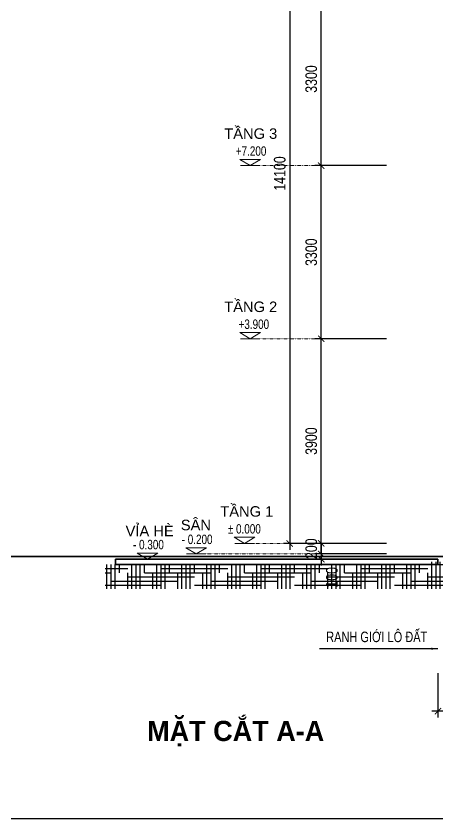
# Model space of a CAD drawing. Header units: millimetres. Extents: x -127141 to 682685, y -1234500 to 49778.
# Drawn here: x 505727 to 513763, y -25000 to -9700 of the extents above; entities that cross this region are included whole.
import ezdxf
from ezdxf.enums import TextEntityAlignment as Align

# ---------------------------------------------------------------- set-up
doc = ezdxf.new("R2010")
doc.units = ezdxf.units.MM
doc.header["$MEASUREMENT"] = 0
doc.linetypes.add('CENTER', pattern=[3, 1.5, -0.5, 0.5, -0.5])
doc.linetypes.add('DASHDOT2', pattern=[0.5, 0.25, -0.125, 0, -0.125])
for name, color, linetype, lineweight in [('-CENTER', 143, 'CENTER', 13), ('-CONCRETE', 1, 'Continuous', 35), ('-DIM', 9, 'Continuous', 13), ('-KH', 143, 'Continuous', 13), ('-TEXT', 7, 'Continuous', 15), ('A-TEXT', 7, 'Continuous', 18), ('A-TUONG', 7, 'Continuous', 35)]:
    doc.layers.add(name, color=color, linetype=linetype, lineweight=lineweight)
for name, color, linetype in [('12. NET DIM', 252, 'Continuous'), ('13. NET HATCH', 251, 'Continuous'), ('16. GHI CHU', 7, 'Continuous')]:
    doc.layers.add(name, color=color, linetype=linetype)
doc.layers.add('LUOI GIONG', color=160, linetype='Continuous', plot=False)
doc.styles.add('1', font='arial.ttf')
doc.styles.add('AA - Arial - Regular', font='arial.ttf', dxfattribs={"height": 250})
doc.styles.add('AVANH', font='', dxfattribs={"width": 0.8})
doc.styles.add('SVN_AVO', font='')
doc.styles.get('AVANH').set_extended_font_data('.VnAvantH')
doc.styles.get('SVN_AVO').set_extended_font_data('SVN-Avo', bold=True)
doc.dimstyles.new('C_100A3', dxfattribs={"dimscale": 100, "dimtxt": 2.2, "dimasz": 1.2, "dimexe": 1.2, "dimexo": 0, "dimgap": 0.75, "dimtad": 1, "dimdec": 0, "dimzin": 0, "dimdsep": 46, "dimtxsty": 'AVANH', "dimblk": 'ARCHTICK', "dimcen": 0, "dimdle": 1.2, "dimclrd": 256, "dimclre": 256, "dimclrt": 7, "dimadec": 0, "dimazin": 0, "dimtfac": 0.0001, "dimtdec": 0, "dimtix": 1, "dimtmove": 2, "dimatfit": 3, "dimfxl": 1.8, "dimtolj": 1, "dimtzin": 0, "dimarcsym": 0})

# ---------------------------------------------------------------- blocks, each defined once
blk = doc.blocks.new('_ArchTick')
at = {"color": 0, "linetype": 'ByBlock', "const_width": 0.15}
blk.add_lwpolyline([(-0.5, -0.5), (0.5, 0.5)], dxfattribs=at)
blk = doc.blocks.new('*D220')
at = {"layer": '-DIM', "lineweight": -2, "transparency": 16777216}
for p, q in [((511539, -15970), (511539, -12430)), ((512785, -12550), (511419, -12550)), ((512785, -15850), (511419, -15850))]:
    blk.add_line(p, q, dxfattribs=at)
at = {"layer": 'Defpoints', "color": 0, "transparency": 16777216}
for p in [(511539, -12550), (512785, -12550), (512785, -15850)]:
    blk.add_point(p, dxfattribs=at)
at = {"layer": '-DIM', "lineweight": -2, "transparency": 16777216, "xscale": 119.9999999999999, "yscale": 119.9999999999999, "zscale": 119.9999999999999}
for p, rotation in [((511539, -12550), 90), ((511539, -15850), 270)]:
    blk.add_blockref('_ArchTick', p, dxfattribs=dict(at, rotation=rotation))
at = {"layer": '-DIM', "color": 7, "transparency": 16777216, "insert": (511350, -14200), "char_height": 220, "attachment_point": 5, "rotation": 90, "style": 'AVANH'}
blk.add_mtext('\\A1;3300', dxfattribs=at)
blk = doc.blocks.new('*D221')
at = {"layer": '-DIM', "lineweight": -2, "transparency": 16777216}
for p, q in [((511539, -19870), (511539, -15730)), ((512785, -15850), (511419, -15850)), ((512785, -19750), (511419, -19750))]:
    blk.add_line(p, q, dxfattribs=at)
at = {"layer": 'Defpoints', "color": 0, "transparency": 16777216}
for p in [(511539, -15850), (512785, -15850), (512785, -19750)]:
    blk.add_point(p, dxfattribs=at)
at = {"layer": '-DIM', "lineweight": -2, "transparency": 16777216, "xscale": 119.9999999999999, "yscale": 119.9999999999999, "zscale": 119.9999999999999}
for p, rotation in [((511539, -15850), 90), ((511539, -19750), 270)]:
    blk.add_blockref('_ArchTick', p, dxfattribs=dict(at, rotation=rotation))
at = {"layer": '-DIM', "color": 7, "transparency": 16777216, "insert": (511350, -17800), "char_height": 220, "attachment_point": 5, "rotation": 90, "style": 'AVANH'}
blk.add_mtext('\\A1;3900', dxfattribs=at)
blk = doc.blocks.new('*D222')
at = {"layer": '-DIM', "lineweight": -2, "transparency": 16777216}
for p, q in [((511539, -12670), (511539, -9130)), ((512785, -9250), (511419, -9250)), ((512785, -12550), (511419, -12550))]:
    blk.add_line(p, q, dxfattribs=at)
at = {"layer": 'Defpoints', "color": 0, "transparency": 16777216}
for p in [(511539, -9250), (512785, -9250), (512785, -12550)]:
    blk.add_point(p, dxfattribs=at)
at = {"layer": '-DIM', "lineweight": -2, "transparency": 16777216, "xscale": 119.9999999999999, "yscale": 119.9999999999999, "zscale": 119.9999999999999}
for p, rotation in [((511539, -9250), 90), ((511539, -12550), 270)]:
    blk.add_blockref('_ArchTick', p, dxfattribs=dict(at, rotation=rotation))
at = {"layer": '-DIM', "color": 7, "transparency": 16777216, "insert": (511350, -10900), "char_height": 220, "attachment_point": 5, "rotation": 90, "style": 'AVANH'}
blk.add_mtext('\\A1;3300', dxfattribs=at)
blk = doc.blocks.new('*D224')
at = {"layer": '-DIM', "lineweight": -2, "transparency": 16777216}
for p, q in [((511539, -19750), (511539, -19630)), ((512785, -19750), (511419, -19750)), ((511539, -19750), (511539, -19950)), ((512785, -19950), (511419, -19950)), ((511539, -19950), (511539, -20070))]:
    blk.add_line(p, q, dxfattribs=at)
at = {"layer": 'Defpoints', "color": 0, "transparency": 16777216}
for p in [(512785, -19750), (511539, -19950), (512785, -19950)]:
    blk.add_point(p, dxfattribs=at)
at = {"layer": '-DIM', "lineweight": -2, "transparency": 16777216, "xscale": 119.9999999999999, "yscale": 119.9999999999999, "zscale": 119.9999999999999}
for p, rotation in [((511539, -19750), 270), ((511539, -19950), 90)]:
    blk.add_blockref('_ArchTick', p, dxfattribs=dict(at, rotation=rotation))
at = {"layer": '-DIM', "color": 7, "transparency": 16777216, "insert": (511350, -19850), "char_height": 220, "attachment_point": 5, "rotation": 90, "style": 'AVANH'}
blk.add_mtext('\\A1;200', dxfattribs=at)
blk = doc.blocks.new('*D225')
at = {"layer": '-DIM', "lineweight": -2, "transparency": 16777216}
for p, q in [((512785, -5650), (510819, -5650)), ((510939, -5530), (510939, -19870)), ((512785, -19750), (510819, -19750))]:
    blk.add_line(p, q, dxfattribs=at)
at = {"layer": 'Defpoints', "color": 0, "transparency": 16777216}
for p in [(512785, -5650), (510939, -19750), (512785, -19750)]:
    blk.add_point(p, dxfattribs=at)
at = {"layer": '-DIM', "lineweight": -2, "transparency": 16777216, "xscale": 119.9999999999999, "yscale": 119.9999999999999, "zscale": 119.9999999999999}
for p, rotation in [((510939, -5650), 90), ((510939, -19750), 270)]:
    blk.add_blockref('_ArchTick', p, dxfattribs=dict(at, rotation=rotation))
at = {"layer": '-DIM', "color": 7, "transparency": 16777216, "insert": (510750, -12700), "char_height": 220, "attachment_point": 5, "rotation": 90, "style": 'AVANH'}
blk.add_mtext('\\A1;14100', dxfattribs=at)
blk = doc.blocks.new('*D226')
at = {"layer": '-DIM', "lineweight": -2, "transparency": 16777216}
for p, q in [((511539, -19950), (511539, -19830)), ((512785, -19950), (511419, -19950)), ((511539, -19950), (511539, -20050)), ((512785, -20050), (511419, -20050)), ((511539, -20050), (511539, -20170))]:
    blk.add_line(p, q, dxfattribs=at)
at = {"layer": 'Defpoints', "color": 0, "transparency": 16777216}
for p in [(512785, -19950), (511539, -20050), (512785, -20050)]:
    blk.add_point(p, dxfattribs=at)
at = {"layer": '-DIM', "lineweight": -2, "transparency": 16777216, "xscale": 119.9999999999999, "yscale": 119.9999999999999, "zscale": 119.9999999999999}
for p, rotation in [((511539, -19950), 270), ((511539, -20050), 90)]:
    blk.add_blockref('_ArchTick', p, dxfattribs=dict(at, rotation=rotation))
at = {"layer": '-DIM', "color": 7, "transparency": 16777216, "insert": (511743, -20396), "char_height": 220, "attachment_point": 5, "rotation": 90, "style": 'AVANH'}
blk.add_mtext('\\A1;100', dxfattribs=at)
blk = doc.blocks.new('*D158')
at = {"layer": '12. NET DIM', "lineweight": -2, "transparency": 16777216}
for p, q in [((513764, -22224), (513764, -23068)), ((516184, -22224), (516184, -23068)), ((516304, -22948), (513644, -22948))]:
    blk.add_line(p, q, dxfattribs=at)
at = {"layer": 'Defpoints', "color": 0, "transparency": 16777216}
for p in [(513764, -22224), (516184, -22224), (513764, -22948)]:
    blk.add_point(p, dxfattribs=at)
at = {"layer": '12. NET DIM', "lineweight": -2, "transparency": 16777216, "xscale": 119.9999999999999, "yscale": 119.9999999999999, "zscale": 119.9999999999999, "rotation": 180}
blk.add_blockref('_ArchTick', (513764, -22948), dxfattribs=at)
at = {"layer": '12. NET DIM', "lineweight": -2, "transparency": 16777216, "xscale": 119.9999999999999, "yscale": 119.9999999999999, "zscale": 119.9999999999999}
blk.add_blockref('_ArchTick', (516184, -22948), dxfattribs=at)
at = {"layer": '12. NET DIM', "color": 7, "transparency": 16777216, "insert": (514974, -22759), "char_height": 220, "attachment_point": 5, "style": 'AVANH'}
blk.add_mtext('\\A1;2420', dxfattribs=at)

msp = doc.modelspace()

# ---------------------------------------------------------------- hatches: boundary and pattern name
at = {"layer": '13. NET HATCH'}
h = msp.add_hatch(dxfattribs=at)
h.set_pattern_fill('HOUND', color=256, scale=50)
h.set_pattern_definition([(0, (163365.31, 282586.51), (317.5, 79.375), [1270, -635]), (90, (163365.31, 282586.51), (-79.375, -317.5), [1270, -635])])
h.paths.add_polyline_path([(533806.5, -20149.9), (531134, -20149.9), (531134, -20614), (533806.5, -20614)])
h.paths.add_polyline_path([(530934, -20150), (529134, -20150), (529134, -20614), (530934, -20614)])
h.paths.add_polyline_path([(528934, -19949.8), (527084, -19949.8), (527084, -21350), (524884, -21350), (524884, -19900), (517184, -19900), (517184, -20614), (524092.4, -20614), (524092.4, -22000.8), (527814.5, -22000.8), (527814.5, -20614), (528934, -20614)])
h.paths.add_polyline_path([(516984, -19950), (516184, -19950), (516184, -20614), (516984, -20614)])
h.paths.add_polyline_path([(515984, -20100), (513562.2, -20100), (513562.2, -20150), (507423, -20150), (507423, -20614), (515984, -20614)])
h.paths.add_polyline_path([(511772.2, -20663.5), (511772.2, -20157.5), (511246.7, -20157.5), (511246.7, -20663.5)], flags=9)

# ---------------------------------------------------------------- linework, layer by layer
at = {"layer": '-CENTER', "linetype": 'DASHDOT2', "ltscale": 6}
for p, q in [((512785, -12550), (510187.7, -12550)), ((512785, -15850), (510187.7, -15850)), ((512785, -19750), (510078.7, -19750)), ((512785, -19950), (508973.6, -19950)), ((512785, -20050), (507968.4, -20050))]:
    msp.add_line(p, q, dxfattribs=at)
at = {"layer": '-CONCRETE'}
msp.add_lwpolyline([(513762.4, -20050), (507623.2, -20050), (507623.2, -20150), (513762.4, -20150)], close=True, dxfattribs=at)
at = {"layer": '-KH'}
for p, q in [((510371.7, -12550), (510003.6, -12550)), ((510371.7, -15850), (510003.6, -15850)), ((510262.7, -19750), (509894.6, -19750)), ((509341.7, -19950), (508973.6, -19950)), ((508414.4, -20050), (508046.4, -20050))]:
    msp.add_line(p, q, dxfattribs=at)
for points in [[(509992.5, -12432.2), (510382.9, -12432.2), (510187.7, -12550)], [(509992.5, -15732.2), (510382.9, -15732.2), (510187.7, -15850)], [(509883.5, -19632.2), (510273.9, -19632.2), (510078.7, -19750)], [(508962.4, -19832.2), (509352.8, -19832.2), (509157.6, -19950)], [(508035.2, -19932.2), (508425.6, -19932.2), (508230.4, -20050)]]:
    msp.add_lwpolyline(points, close=True, dxfattribs=at)
for points in [[(510187.7, -12550), (510187.7, -12432.2), (509992.5, -12432.2), (510187.7, -12550)], [(510187.7, -15850), (510187.7, -15732.2), (509992.5, -15732.2), (510187.7, -15850)], [(510078.7, -19750), (510078.7, -19632.2), (509883.5, -19632.2), (510078.7, -19750)], [(509157.6, -19950), (509157.6, -19832.2), (508962.4, -19832.2), (509157.6, -19950)], [(508230.4, -20050), (508230.4, -19932.2), (508035.2, -19932.2), (508230.4, -20050)]]:
    msp.add_solid(points, dxfattribs=at)
at = {"layer": 'A-TUONG'}
msp.add_lwpolyline([(435697.5, -20000), (597851, -20000)], dxfattribs=at)
at = {"layer": 'LUOI GIONG'}
msp.add_lwpolyline([(485697.5, 0), (535697.5, 0), (535697.5, -25000), (485697.5, -25000)], close=True, dxfattribs=at)

# ---------------------------------------------------------------- texts
at = {"layer": '-TEXT', "style": '1', "width": 0.75}
for s, p in [('+7.200', (509912.7, -12362)), (' +3.900', (509912.7, -15662)), ('%%P 0.000', (509761.3, -19562)), ('- 0.200', (508882.1, -19762)), ('- 0.300', (507954.9, -19861.8))]:
    msp.add_text(s, height=180, dxfattribs=at).set_placement(p)
msp.add_text('RANH GIỚI LÔ ĐẤT', height=200, rotation=360, dxfattribs=at).set_placement((511634.2, -21630.7))
at = {"layer": '-TEXT', "color": 4, "style": 'SVN_AVO'}
msp.add_text('MẶT CẮT A-A ', height=385, dxfattribs=at).set_placement((509982.1, -23515.6), align=Align.CENTER)
at = {"layer": 'A-TEXT', "style": 'AA - Arial - Regular'}
for s, p in [('TẦNG 3', (510197.3, -12040.1)), ('TẦNG 2', (510196.9, -15340.1)), ('TẦNG 1', (510122.2, -19240.1)), ('SÂN', (509152.6, -19498.6)), ('VỈA HÈ ', (508310.9, -19614.2))]:
    msp.add_text(s, height=200, dxfattribs=at).set_placement(p, align=Align.CENTER)

# ---------------------------------------------------------------- dimensions: what is measured, and where the dimension line sits
at = {"layer": '-DIM'}
for base, p1, p2, picture, middle in [((510938.6, -19750), (512785, -5649.8), (512785, -19750), '*D225', (510749.8, -12699.9)), ((511538.6, -9249.8), (512785, -12550), (512785, -9249.8), '*D222', (511349.8, -10899.9)), ((511538.6, -12550), (512785, -15850), (512785, -12550), '*D220', (511349.8, -14200)), ((511538.6, -15850), (512785, -19750), (512785, -15850), '*D221', (511349.8, -17800)), ((511538.6, -19950), (512785, -19750), (512785, -19950), '*D224', (511349.8, -19850))]:
    dim = msp.add_linear_dim(base=base, p1=p1, p2=p2, angle=90, dimstyle='C_100A3', dxfattribs=at)
    dim.commit()
    dim.dimension.update_dxf_attribs({"geometry": picture, "text_midpoint": middle})
dim = msp.add_linear_dim(base=(511538.6, -20050), p1=(512785, -19950), p2=(512785, -20050), angle=90, dimstyle='C_100A3', dxfattribs=at)
dim.commit()
dim.dimension.update_dxf_attribs({"geometry": '*D226', "text_midpoint": (511742.9, -20395.6), "dimtype": 160})
at = {"layer": '12. NET DIM'}
dim = msp.add_linear_dim(base=(513764.4, -22948.2), p1=(516184.2, -22224.4), p2=(513764.4, -22224.4), angle=180, dimstyle='C_100A3', dxfattribs=at)
dim.commit()
dim.dimension.update_dxf_attribs({"geometry": '*D158', "text_midpoint": (514974.3, -22759.4)})

# ---------------------------------------------------------------- leaders
at = {"layer": '16. GHI CHU'}
msp.add_leader([(513760, -21756.4), (511505.3, -21756.4)], dimstyle='C_100A3', override={"dimgap": 0.75, "dimtad": 0}, dxfattribs=at)

doc.saveas('drawing.dxf')
